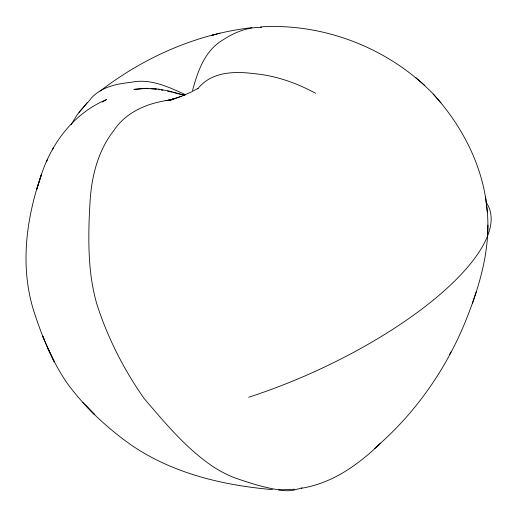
<?xml version="1.0" encoding="UTF-8"?>
<svg xmlns="http://www.w3.org/2000/svg" width="517" height="517" viewBox="0 0 517 517"><rect width="100%" height="100%" fill="white"/><g stroke="black" fill="none" stroke-linecap="round" stroke-linejoin="round"><path stroke-width="0.78" d="M260.277 26.91C323.745 22.8 389.088 48.243 433.201 93.978C461.991 125.592 482.865 165.679 486.995 208.616C491.021 245.019 481.133 281.235 468.047 314.892C449.273 363.813 419.526 408.165 380.525 443.172C358.643 464.641 332.257 483.35 301.333 488.274M487.486 236.844L487.932 225.057M192.227 91.755C197.332 72.251 204.499 50.582 223.034 39.887C232.857 33.45 243.985 28.467 255.812 27.588A111.582 72.613 83.9 0 1 261.621 27.55M472.422 303.369L476.254 291.84M102.54 102.056L106.554 99.535C74.732 112.79 52.12 142.033 41.528 174.229C26.096 218.284 19.549 267.308 34.258 312.494C42.362 337.323 52.43 361.822 67.313 383.427C83.379 405.218 103.122 424.224 124.804 440.387C167.211 472.144 220.436 485.101 272.433 489.612M46.388 161.795L47.577 159.436M52.314 149.949L53.419 147.765M449.57 354.481L450.979 351.87M71.178 124.558L77.24 114.677L87.347 102.644L78.939 112.396M87.819 102.476L91.192 98.243A86.772 58.679 45.8 0 1 101.578 90.042C110.754 84.995 121.295 83.411 131.557 82.229C150.557 78.274 168.885 87.121 185.713 94.798M197.707 88.924C211.22 71.553 234.434 71.107 254.299 73.672C275.904 75.624 296.642 83.03 315.635 93.293M374.573 448.659L380.525 443.172M100.098 91.102C143.952 57.245 196.718 33.922 251.953 27.634M197.966 88.336L193.268 90.986M191.645 91.826L181.609 96.272L172.426 99.29L181.609 96.272M302.025 487.874L293.759 490.135A90.281 58.751 83.9 0 1 285.416 490.717C267.8 488.862 250.674 483.408 234.014 477.566A221.593 144.204 83.9 0 1 215.046 467.956C187.173 449.751 165.608 423.61 144.159 398.542C123.867 369.726 107.614 337.698 96.847 304.119A128.106 83.366 83.9 0 1 92.756 286.735C89.079 266.94 88.543 246.725 88.956 226.646A363.522 236.566 83.9 0 1 89.822 206.264C90.863 179.502 96.976 152.004 113.83 130.536C126.607 111.065 149.659 102.23 171.98 99.8M173.331 98.999L170.177 99.917L174.953 98.534L171.734 99.419M214.872 34.523L211.524 35.447L220.003 33.178M167.146 100.414L173.221 99.387L165.698 100.653M278.579 489.896L294.419 489.256M148.553 88.665L144.695 88.433L133.922 89.389L147.015 88.284L158.486 89.098L169.447 91.115L184.724 95.309M150.874 88.808L156.276 89.137L155.779 89.086M158.137 89.48L159.714 89.751M161.285 90.016L162.861 90.281M167.579 91.082L172.245 92.207M173.796 92.582L184.608 95.425M424.858 85.544L415.888 77.66M85.383 405.134L94.714 414.744L82.875 402.53M440.936 102.909L433.201 93.978M44.029 339.184L42.717 336.134L48.999 350.791M485.553 197.035L487.428 212.5M486.07 202.263A225.632 77.912 -24.5 0 1 248.658 397.25M37.431 187.109L36.623 189.687L41.528 174.229L37.431 187.109M54.272 361.745L47.577 347.721L54.272 361.745"/></g></svg>
